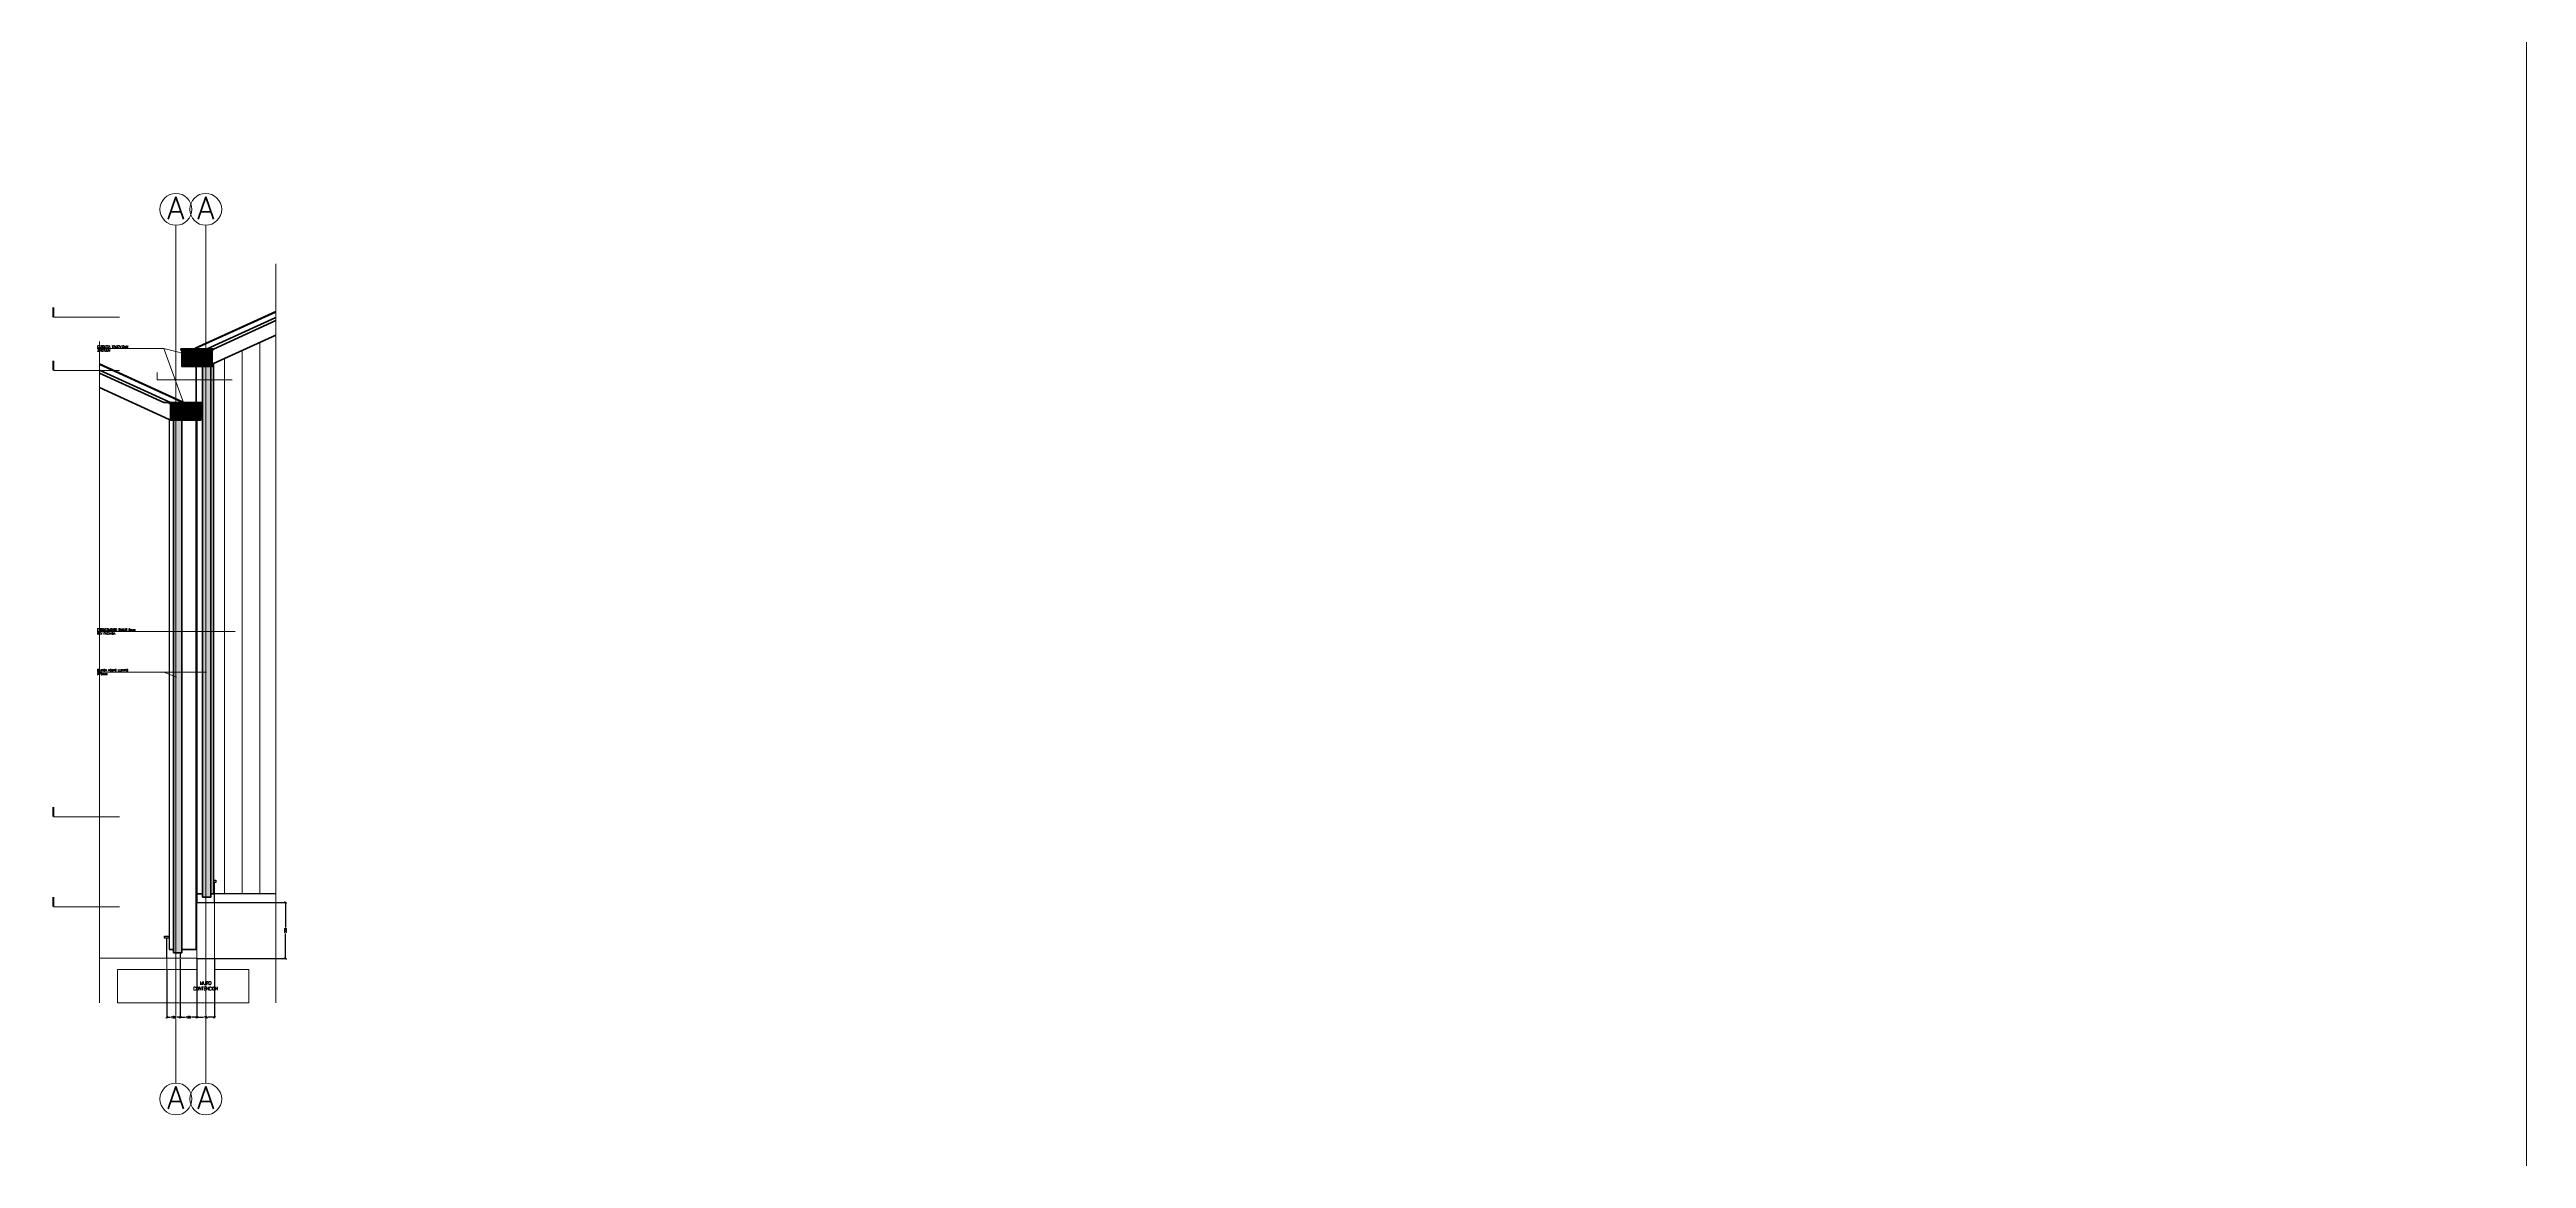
# Model space of a CAD drawing. Header units: metres. Extents: x -2 to 690, y -116 to 73.
# Drawn here: x 507.11 to 529.33, y -99.64 to -89.69 of the extents above; entities that cross this region are included whole.
import ezdxf
from ezdxf.enums import TextEntityAlignment as Align

# ---------------------------------------------------------------- set-up
doc = ezdxf.new("R2010")
doc.units = ezdxf.units.M
doc.header["$LTSCALE"] = 5
doc.header["$MEASUREMENT"] = 0
doc.layers.get('0').update_dxf_attribs({"color": 30})
doc.layers.get('DEFPOINTS').update_dxf_attribs({"color": 210})
doc.layers.add('_AUX', color=210, linetype='Continuous', lineweight=18, plot=False)
for name, color, linetype, lineweight in [('A-ANNO-DIMS', 3, 'Continuous', 18), ('A-ANNO-SYMB', 3, 'Continuous', 18), ('A-ANNO-TEXT', 3, 'Continuous', 18), ('A-DETL-MCUT', 4, 'Continuous', 25), ('A-DETL-PATT', 8, 'Continuous', 18), ('A-ELEV-IDEN', 3, 'Continuous', 18), ('A-ELEV-MBE1', 7, 'Continuous', 35), ('A-ELEV-MBE2', 4, 'Continuous', 25)]:
    doc.layers.add(name, color=color, linetype=linetype, lineweight=lineweight)
doc.styles.add('E-ROMANS', font='romans.shx', dxfattribs={"width": 0.8})
doc.dimstyles.new('E-0010_TICK_18', dxfattribs={"dimscale": 0.001, "dimtxt": 18, "dimasz": 18, "dimexe": 9, "dimexo": 6, "dimgap": 9, "dimtad": 0, "dimdec": 0, "dimlfac": 1000, "dimzin": 0, "dimdsep": 46, "dimtxsty": 'E-ROMANS', "dimblk": 'OBLIQUE', "dimcen": 9, "dimclrd": 256, "dimclre": 256, "dimclrt": 256, "dimadec": 0, "dimazin": 0, "dimtfac": 1, "dimtdec": 0, "dimtmove": 1, "dimatfit": 3, "dimldrblk": 'OPEN90', "dimfxl": 1, "dimtfill": 1, "dimtolj": 1, "dimtzin": 0, "dimarcsym": 0})

# ---------------------------------------------------------------- blocks, each defined once
blk = doc.blocks.new('_Oblique')
at = {"color": 0, "linetype": 'ByBlock', "lineweight": -2}
blk.add_line((-0.5, -0.5), (0.5, 0.5), dxfattribs=at)
blk = doc.blocks.new('*D1017')
at = {"layer": 'A-ANNO-DIMS', "lineweight": -2, "transparency": 16777216}
for p, q in [((508.159, -97.95), (508.159, -98.382)), ((508.279, -97.85), (508.279, -98.382)), ((508.159, -98.373), (508.193, -98.373)), ((508.279, -98.373), (508.246, -98.373))]:
    blk.add_line(p, q, dxfattribs=at)
at = {"layer": 'DEFPOINTS', "color": 0, "transparency": 16777216}
for p in [(508.159, -97.944), (508.279, -97.844)]:
    blk.add_point(p, dxfattribs=at)
at = {"layer": 'A-ANNO-DIMS', "lineweight": -2, "transparency": 16777216, "xscale": 0.018, "yscale": 0.018, "zscale": 0.018, "rotation": 180}
blk.add_blockref('_Oblique', (508.159, -98.373), dxfattribs=at)
at = {"layer": 'A-ANNO-DIMS', "lineweight": -2, "transparency": 16777216, "xscale": 0.018, "yscale": 0.018, "zscale": 0.018}
blk.add_blockref('_Oblique', (508.279, -98.373), dxfattribs=at)
at = {"layer": 'A-ANNO-DIMS', "transparency": 16777216, "insert": (508.219, -98.373), "char_height": 0.018, "attachment_point": 5, "style": 'E-ROMANS', "bg_fill": 3, "box_fill_scale": 1.25, "bg_fill_color": 256, "bg_fill_true_color": 13158600, "bg_fill_transparency": 0}
blk.add_mtext('\\A1;120', dxfattribs=at)
at = {"layer": 'DEFPOINTS', "color": 0, "transparency": 16777216}
blk.add_point((508.279, -98.373), dxfattribs=at)
blk = doc.blocks.new('_Open90')
at = {"color": 0, "linetype": 'ByBlock', "lineweight": -2}
for p, q in [((0, 0), (-1, 0)), ((-0.5, 0.5), (0, 0)), ((0, 0), (-0.5, -0.5))]:
    blk.add_line(p, q, dxfattribs=at)
blk = doc.blocks.new('*D40')
at = {"layer": 'A-ANNO-DIMS', "lineweight": -2, "transparency": 16777216}
for p, q in [((508.429, -97.85), (508.429, -98.382)), ((508.589, -97.85), (508.589, -98.382)), ((508.429, -98.373), (508.49, -98.373)), ((508.589, -98.373), (508.529, -98.373))]:
    blk.add_line(p, q, dxfattribs=at)
at = {"layer": 'DEFPOINTS', "color": 0, "transparency": 16777216}
for p in [(508.429, -97.844), (508.589, -97.844)]:
    blk.add_point(p, dxfattribs=at)
at = {"layer": 'A-ANNO-DIMS', "lineweight": -2, "transparency": 16777216, "xscale": 0.018, "yscale": 0.018, "zscale": 0.018, "rotation": 180}
blk.add_blockref('_Oblique', (508.429, -98.373), dxfattribs=at)
at = {"layer": 'A-ANNO-DIMS', "lineweight": -2, "transparency": 16777216, "xscale": 0.018, "yscale": 0.018, "zscale": 0.018}
blk.add_blockref('_Oblique', (508.589, -98.373), dxfattribs=at)
at = {"layer": 'A-ANNO-DIMS', "transparency": 16777216, "insert": (508.509, -98.373), "char_height": 0.018, "attachment_point": 5, "style": 'E-ROMANS', "bg_fill": 3, "box_fill_scale": 1.25, "bg_fill_color": 256, "bg_fill_true_color": 13158600, "bg_fill_transparency": 0}
blk.add_mtext('\\A1;15', dxfattribs=at)
at = {"layer": 'DEFPOINTS', "color": 0, "transparency": 16777216}
blk.add_point((508.589, -98.373), dxfattribs=at)
blk = doc.blocks.new('*D1030')
at = {"layer": 'A-ANNO-DIMS', "lineweight": -2, "transparency": 16777216}
for p, q in [((508.279, -97.85), (508.279, -98.382)), ((508.429, -97.85), (508.429, -98.382)), ((508.279, -98.373), (508.328, -98.373)), ((508.429, -98.373), (508.381, -98.373))]:
    blk.add_line(p, q, dxfattribs=at)
at = {"layer": 'DEFPOINTS', "color": 0, "transparency": 16777216}
for p in [(508.279, -97.844), (508.429, -97.844)]:
    blk.add_point(p, dxfattribs=at)
at = {"layer": 'A-ANNO-DIMS', "lineweight": -2, "transparency": 16777216, "xscale": 0.018, "yscale": 0.018, "zscale": 0.018, "rotation": 180}
blk.add_blockref('_Oblique', (508.279, -98.373), dxfattribs=at)
at = {"layer": 'A-ANNO-DIMS', "lineweight": -2, "transparency": 16777216, "xscale": 0.018, "yscale": 0.018, "zscale": 0.018}
blk.add_blockref('_Oblique', (508.429, -98.373), dxfattribs=at)
at = {"layer": 'A-ANNO-DIMS', "transparency": 16777216, "insert": (508.354, -98.373), "char_height": 0.018, "attachment_point": 5, "style": 'E-ROMANS', "bg_fill": 3, "box_fill_scale": 1.25, "bg_fill_color": 256, "bg_fill_true_color": 13158600, "bg_fill_transparency": 0}
blk.add_mtext('\\A1;150', dxfattribs=at)
at = {"layer": 'DEFPOINTS', "color": 0, "transparency": 16777216}
blk.add_point((508.429, -98.373), dxfattribs=at)
blk = doc.blocks.new('*D1031')
at = {"layer": 'A-ANNO-DIMS', "lineweight": -2, "transparency": 16777216}
for p, q in [((508.435, -97.344), (509.233, -97.344)), ((509.224, -97.344), (509.224, -97.566)), ((509.224, -97.844), (509.224, -97.621)), ((508.435, -97.844), (509.233, -97.844))]:
    blk.add_line(p, q, dxfattribs=at)
at = {"layer": 'DEFPOINTS', "color": 0, "transparency": 16777216}
for p in [(508.429, -97.344), (509.224, -97.344), (508.429, -97.844)]:
    blk.add_point(p, dxfattribs=at)
at = {"layer": 'A-ANNO-DIMS', "lineweight": -2, "transparency": 16777216, "xscale": 0.018, "yscale": 0.018, "zscale": 0.018}
for p, rotation in [((509.224, -97.344), 90), ((509.224, -97.844), 270)]:
    blk.add_blockref('_Oblique', p, dxfattribs=dict(at, rotation=rotation))
at = {"layer": 'A-ANNO-DIMS', "transparency": 16777216, "insert": (509.224, -97.594), "char_height": 0.018, "attachment_point": 5, "rotation": 90, "style": 'E-ROMANS', "bg_fill": 3, "box_fill_scale": 1.25, "bg_fill_color": 256, "bg_fill_true_color": 13158600, "bg_fill_transparency": 0}
blk.add_mtext('\\A1;500', dxfattribs=at)

msp = doc.modelspace()

# ---------------------------------------------------------------- hatches: boundary and pattern name
at = {"layer": 'A-DETL-PATT'}
for points in [[(508.5678, -92.3845), (508.2958, -92.3845), (508.2958, -92.5327), (508.5678, -92.5327)], [(508.5561, -92.5327), (508.4811, -92.5327), (508.4811, -97.2937), (508.5561, -97.2937)], [(508.4641, -92.8651), (508.1921, -92.8651), (508.1921, -93.0133), (508.4641, -93.0133)]]:
    msp.add_hatch(color=256, dxfattribs=at).paths.add_polyline_path(points)
h = msp.add_hatch(dxfattribs=at)
h.set_pattern_fill('LINE', color=256, scale=0.05, angle=90, style=0)
h.set_pattern_definition([(90, (31.95153, 0), (-0.15875, 3e-16), [])])
h.paths.add_polyline_path([(509.1386, -92.2505), (508.5781, -92.5057), (508.5781, -97.1437), (508.5891, -97.1437), (508.5991, -97.1437), (508.5991, -97.1637), (508.5891, -97.1637), (508.5891, -97.2637), (509.1386, -97.2637)])

# ---------------------------------------------------------------- linework, layer by layer
at = {"layer": '_AUX'}
msp.add_lwpolyline([(508.0731, -92.585), (508.0731, -92.6534), (508.7457, -92.6534)], dxfattribs=at)
at = {"layer": 'A-ANNO-SYMB', "ltscale": 10}
for p, q in [((508.2416, -98.963), (508.2416, -91.2654)), ((508.5091, -98.963), (508.5091, -91.2654))]:
    msp.add_line(p, q, dxfattribs=at)
at = {"layer": 'A-ANNO-SYMB'}
for p, q in [((507.7343, -92.0904), (507.1434, -92.0904)), ((507.7343, -92.568), (507.1434, -92.568)), ((507.7343, -96.5728), (507.1434, -96.5728)), ((507.7343, -97.3808), (507.1434, -97.3808)), ((508.4291, -97.3437), (509.1386, -97.3437)), ((508.4291, -97.3437), (508.4291, -97.8437)), ((508.4291, -97.8437), (507.5549, -97.8437))]:
    msp.add_line(p, q, dxfattribs=at)
at = {"layer": 'A-ANNO-SYMB', "const_width": 0.0175}
for points in [[(507.1434, -92.0904), (507.1434, -92.0029)], [(507.1434, -92.568), (507.1434, -92.4805)], [(507.1434, -96.5728), (507.1434, -96.4853)], [(507.1434, -97.3808), (507.1434, -97.2933)]]:
    msp.add_lwpolyline(points, dxfattribs=at)
at = {"layer": 'A-ANNO-SYMB'}
for centre in [(508.2416, -91.1223), (508.5091, -91.1223), (508.2416, -99.106), (508.5091, -99.106)]:
    msp.add_circle(centre, 0.143, dxfattribs=at)
at = {"layer": 'A-ANNO-TEXT'}
msp.add_line((508.1342, -95.2747), (508.517, -95.2747), dxfattribs=at)
for points in [[(507.5363, -92.3709), (508.1342, -92.3709), (508.3409, -92.9407)], [(508.1342, -92.3709), (508.4186, -92.4436)], [(507.5363, -94.9119), (508.1342, -94.9119), (508.7729, -94.9119)], [(507.5363, -95.2747), (508.1342, -95.2747), (508.2469, -95.3209)]]:
    msp.add_lwpolyline(points, dxfattribs=at)
at = {"layer": 'A-DETL-MCUT'}
for p, q in [((508.4236, -92.364), (508.4236, -92.3745)), ((508.2911, -92.8446), (508.2911, -92.8551)), ((508.1821, -93.007), (508.1821, -97.7637)), ((508.1821, -93.007), (508.1921, -93.007))]:
    msp.add_line(p, q, dxfattribs=at)
at = {"layer": 'A-ELEV-IDEN', "ltscale": 10}
for p, q in [((508.5891, -97.9437), (508.5891, -97.3437)), ((508.1591, -97.9437), (508.1591, -97.8437))]:
    msp.add_line(p, q, dxfattribs=at)
for points in [[(509.1386, -98.2437), (509.1386, -91.6111)], [(508.5702, -92.306), (509.1386, -92.0472)], [(507.5549, -92.307), (507.5549, -98.2437)], [(508.5702, -92.306), (508.4186, -92.3745), (508.4186, -92.5127), (508.2958, -92.5127), (508.2958, -92.3745), (508.2856, -92.3745), (508.2856, -92.3745), (508.2856, -92.3745)], [(508.1445, -92.7866), (507.5549, -92.518)], [(508.1445, -92.7866), (508.2961, -92.8551), (508.2961, -92.9933), (508.4189, -92.9933), (508.4189, -92.8551), (508.4291, -92.8551), (508.4291, -92.8551), (508.4291, -92.8551)], [(508.1591, -97.9437), (507.7191, -97.9437), (507.7191, -98.2437), (508.8972, -98.2437), (508.8972, -97.9437), (508.5891, -97.9437)]]:
    msp.add_lwpolyline(points, dxfattribs=at)
at = {"layer": 'A-ELEV-MBE1'}
for p, q in [((508.5678, -92.3845), (508.2958, -92.3845)), ((508.4231, -92.5327), (508.4231, -92.8551)), ((508.5781, -92.5057), (508.5678, -92.5057)), ((508.5781, -92.5057), (508.5781, -97.2637)), ((508.1819, -92.8551), (508.1332, -92.8551)), ((508.4641, -92.8651), (508.1921, -92.8651)), ((508.2081, -92.8651), (508.4189, -92.8651)), ((508.4291, -93.0133), (508.4291, -97.2637)), ((508.4811, -97.2637), (508.4291, -97.2637)), ((508.5781, -97.2637), (508.5561, -97.2637))]:
    msp.add_line(p, q, dxfattribs=at)
for points in [[(508.4153, -92.3677), (509.1386, -92.0384)], [(508.5212, -92.3745), (509.1386, -92.0934)], [(508.5778, -92.3762), (509.1386, -92.1208)], [(508.5781, -92.5057), (509.1386, -92.2505)], [(508.2994, -92.8483), (507.5549, -92.5094)], [(508.1935, -92.8551), (507.5549, -92.5643)], [(508.1332, -92.8551), (507.5549, -92.5918)], [(508.5561, -92.5327), (508.5561, -97.2937), (508.4811, -97.2937), (508.4811, -92.5327)], [(508.1821, -93.007), (507.5549, -92.7214)]]:
    msp.add_lwpolyline(points, dxfattribs=at)
for points in [[(508.2856, -92.3745), (508.2856, -92.3845), (508.2958, -92.3845), (508.2958, -92.5327), (508.5678, -92.5327), (508.5678, -92.3845), (508.5778, -92.3845), (508.5778, -92.3745)], [(508.1819, -92.8551), (508.1819, -92.8651), (508.1921, -92.8651), (508.1921, -93.0133), (508.4641, -93.0133), (508.4641, -92.8651), (508.4741, -92.8651), (508.4741, -92.8551)]]:
    msp.add_lwpolyline(points, close=True, dxfattribs=at)
at = {"layer": 'A-ELEV-MBE2'}
for p, q in [((508.4191, -93.0133), (508.4191, -97.7637)), ((508.4291, -97.2637), (508.4291, -97.3437)), ((508.5891, -97.3437), (508.5891, -97.1637)), ((509.1386, -97.2637), (508.5891, -97.2637)), ((508.1591, -97.8437), (508.1591, -97.6637)), ((508.2791, -97.7937), (508.2791, -97.8437))]:
    msp.add_line(p, q, dxfattribs=at)
for points in [[(508.5781, -97.1437), (508.5891, -97.1437), (508.5991, -97.1437), (508.5991, -97.1637), (508.5781, -97.1637)], [(508.1391, -97.6437), (508.1821, -97.6437)], [(508.1821, -97.6637), (508.1391, -97.6637), (508.1391, -97.6437)]]:
    msp.add_lwpolyline(points, dxfattribs=at)

# ---------------------------------------------------------------- texts
at = {"layer": 'A-ANNO-TEXT', "style": 'E-ROMANS'}
for s, insert, char_height, attachment_point in [('CAZOLETA 12x27x15cM\\PZINCALUM', (507.5363, -92.3709), 0.02, 4), ('FIBROCEMENTO RANUR 8mm\\PREV FACHADA', (507.5363, -94.9119), 0.02, 4), ('BAJADA AGUAS LLUVIAS\\P%%C75mm', (507.5363, -95.2747), 0.02, 4), ('\\pi-0.09,l0.09,t0.09;MURO \\PCONTENCION', (508.5091, -98.0903), 0.03, 5)]:
    msp.add_mtext(s, dxfattribs=dict(at, insert=insert, char_height=char_height, attachment_point=attachment_point))
for p in [(508.2416, -91.1112), (508.5091, -91.1112), (508.2416, -99.0949), (508.5091, -99.0949)]:
    msp.add_attdef('A', text='0.00', height=0.2, dxfattribs=at).set_placement(p, align=Align.MIDDLE_CENTER)

# ---------------------------------------------------------------- next in the draw order: dimensions: what is measured, and where the dimension line sits
at = {"layer": 'A-ANNO-DIMS'}
dim = msp.add_linear_dim(base=(508.2791, -98.373), p1=(508.1591, -97.9437), p2=(508.2791, -97.8437), dimstyle='E-0010_TICK_18', dxfattribs=at)
dim.commit()
dim.dimension.update_dxf_attribs({"geometry": '*D1017', "text_midpoint": (508.2191, -98.373)})
dim = msp.add_linear_dim(base=(508.5891, -98.373), p1=(508.4291, -97.8437), p2=(508.5891, -97.8437), text='15', dimstyle='E-0010_TICK_18', dxfattribs=at)
dim.commit()
dim.dimension.update_dxf_attribs({"geometry": '*D40', "text_midpoint": (508.5091, -98.373)})

# ---------------------------------------------------------------- next in the draw order: hatches: boundary and pattern name
at = {"layer": 'A-DETL-PATT'}
msp.add_hatch(color=256, dxfattribs=at).paths.add_polyline_path([(508.2951, -93.0133), (508.2201, -93.0133), (508.2201, -97.7937), (508.2951, -97.7937)])

# ---------------------------------------------------------------- next in the draw order: linework, layer by layer
at = {"layer": 'A-ANNO-SYMB'}
msp.add_lwpolyline([(508.4291, -97.8437), (508.4291, -97.9437), (508.1591, -97.9437), (508.1591, -98.2437), (508.8972, -98.2437), (508.8972, -97.9437), (508.5891, -97.9437), (508.5891, -97.3437)], dxfattribs=at)
at = {"layer": 'A-ELEV-MBE1'}
for p, q in [((508.1821, -97.7637), (508.2201, -97.7637)), ((508.2951, -97.7637), (508.4291, -97.7637))]:
    msp.add_line(p, q, dxfattribs=at)
msp.add_lwpolyline([(508.2201, -93.0133), (508.2201, -97.7937), (508.2951, -97.7937), (508.2951, -93.0133)], dxfattribs=at)

# ---------------------------------------------------------------- next in the draw order: dimensions: what is measured, and where the dimension line sits
at = {"layer": 'A-ANNO-DIMS'}
dim = msp.add_linear_dim(base=(508.4291, -98.373), p1=(508.2791, -97.8437), p2=(508.4291, -97.8437), dimstyle='E-0010_TICK_18', dxfattribs=at)
dim.commit()
dim.dimension.update_dxf_attribs({"geometry": '*D1030', "text_midpoint": (508.3541, -98.373)})

# ---------------------------------------------------------------- next in the draw order: dimensions: what is measured, and where the dimension line sits
dim = msp.add_linear_dim(base=(509.2241, -97.3437), p1=(508.4291, -97.8437), p2=(508.4291, -97.3437), angle=90, dimstyle='E-0010_TICK_18', dxfattribs=at)
dim.commit()
dim.dimension.update_dxf_attribs({"geometry": '*D1031', "text_midpoint": (509.2241, -97.5937)})

# ---------------------------------------------------------------- next in the draw order: linework, layer by layer
msp.add_lwpolyline([(433.939, -38.144), (529.3259, -38.144), (529.3259, -115.8155), (433.939, -115.8155)], close=True, dxfattribs=at)

doc.saveas('drawing.dxf')
